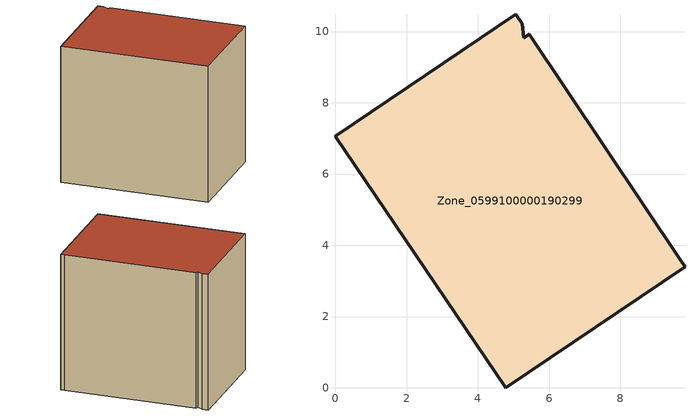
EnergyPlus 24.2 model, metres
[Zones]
Zone_0599100000190299
 floor ground (C_G): 9.71,3.55 9.81,3.4 4.77,0 0,7.06 5.06,10.48 5.25,10.21 5.29,9.83 5.44,9.93 z0
 wall outside (C_F): 5.25,10.21 5.06,10.48 0,7.06 4.77,0 9.81,3.4 9.71,3.55 5.44,9.93 5.29,9.83 5.25,10.21 z0:8.03
 roof outside (C_R): 9.81,3.4 9.71,3.55 5.44,9.93 5.29,9.83 5.25,10.21 5.06,10.48 0,7.06 4.77,0 z8.03
[BUILDING]
Pand.0599100000190299: North Axis=0; Terrain=City; Loads Convergence Tolerance Value=0.04; Temperature Convergence Tolerance Value=0.4; Solar Distribution=FullExterior; Maximum Number of Warmup Days=25; Minimum Number of Warmup Days=1
[Site:Location]
Rotterdam.The.Hague.AP_ZH_NLD Design_Conditions: Latitude=51.96; Longitude=4.45; Time Zone=1; Elevation=-4.5
[SITE:GROUNDTEMPERATURE:BUILDINGSURFACE]
18, 18, 18, 18, 18, 18, 18, 18, 18, 18, 18, 18
[MATERIAL] Thermal Absorptance=0.9; Solar Absorptance=0.7; Visible Absorptance=0.7
Name | Roughness | Thickness | Conductivity | Density | Specific Heat
G.TC.1965-1974 | MediumSmooth | 0.15 | 0.882353 | 540 | 1210
F.TC.1965-1974 | Rough | 0.3 | 0.697674 | 1920 | 840
R.TC.1965-1974 | MediumRough | 0.2 | 0.232558 | 1500 | 1000
[CONSTRUCTION]
C_G: G.TC.1965-1974
C_F: F.TC.1965-1974
C_R: R.TC.1965-1974
[ZONE]
Zone_0599100000190299: Type=1; Multiplier=1; Ceiling Height=Autocalculate; Volume=Autocalculate; Floor Area=autocalculate; Part of Total Floor Area=Yes
[ZONEINFILTRATION:DESIGNFLOWRATE]
Infil_Zone_0599100000190299: Zone or ZoneList or Space or SpaceList=Zone_0599100000190299; Schedule=AlwaysOn; Design Flow Rate Calculation Method=Flow/Area; Flow Rate per Floor Area=0.003; Constant Term Coefficient=1; Temperature Term Coefficient=0; Velocity Term Coefficient=0; Velocity Squared Term Coefficient=0
[HVACTEMPLATE:ZONE:IDEALLOADSAIRSYSTEM]
Zone_0599100000190299: Maximum Heating Supply Air Temperature=50; Minimum Cooling Supply Air Temperature=13; Maximum Heating Supply Air Humidity Ratio=0.0156; Minimum Cooling Supply Air Humidity Ratio=0.0077; Heating Limit=NoLimit; Cooling Limit=NoLimit; Dehumidification Control Type=ConstantSensibleHeatRatio; Cooling Sensible Heat Ratio=0.7; Dehumidification Setpoint=60; Humidification Control Type=None; Humidification Setpoint=30; Outdoor Air Method=None; Outdoor Air Flow Rate per Person=0.00944; Outdoor Air Flow Rate per Zone Floor Area=0; Outdoor Air Flow Rate per Zone=0; Demand Controlled Ventilation Type=None; Outdoor Air Economizer Type=NoEconomizer; Heat Recovery Type=None; Sensible Heat Recovery Effectiveness=0.7; Latent Heat Recovery Effectiveness=0.65
[ZONECONTROL:THERMOSTAT]
ThermostatControl_Zone_0599100000190299: Zone or ZoneList=Zone_0599100000190299; Control Type Schedule=DualSetpointControlType; Control 1=Thermostat_Zone_0599100000190299; Temperature Difference Between Cutout And Setpoint=0
[THERMOSTATSETPOINT:DUALSETPOINT]
Thermostat_Zone_0599100000190299: Heating Setpoint Temperature Schedule=HeatingSetpoint_Zone_0599100000190299; Cooling Setpoint Temperature Schedule=CoolingSetpoint_Zone_0599100000190299
[SCHEDULE:COMPACT]
HeatingSetpoint_Zone_0599100000190299: Through: 12/31, For: AllDays, Until: 24:00, 21
CoolingSetpoint_Zone_0599100000190299: Through: 12/31, For: AllDays, Until: 24:00, 24
DualSetpointControlType: Through: 12/31, For: AllDays, Until: 24:00, 4
AlwaysOn: Through: 12/31, For: AllDays, Until: 24:00, 1
